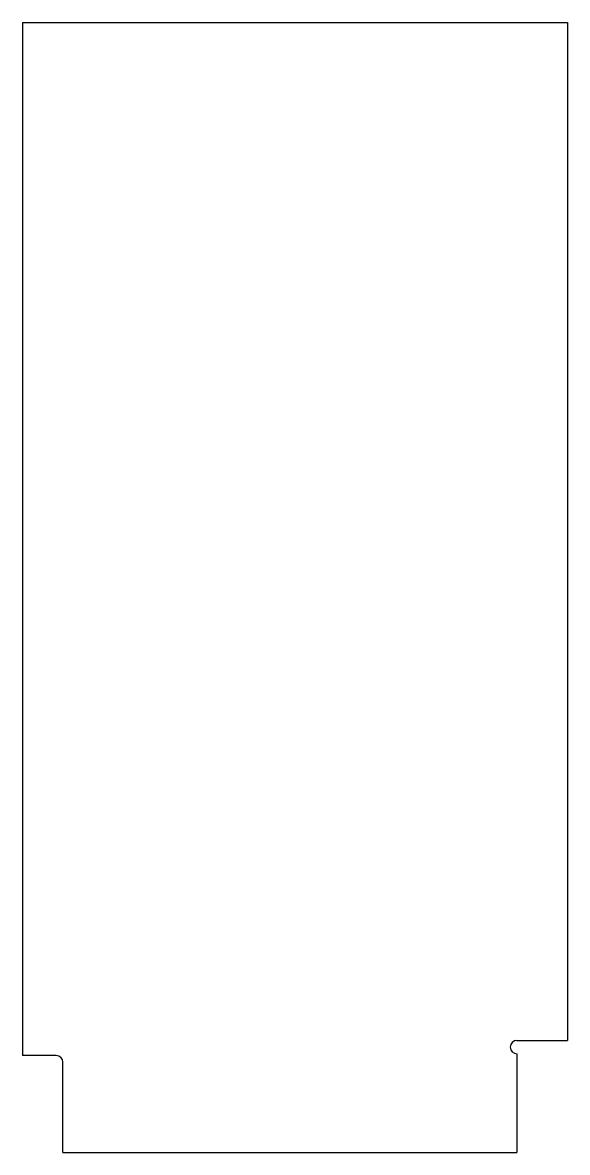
# Model space of a CAD drawing. Extents: x 0 to 20.2, y 0 to 42.
import ezdxf

# ---------------------------------------------------------------- set-up
doc = ezdxf.new("R2010")
doc.units = 0
doc.header["$LTSCALE"] = 5
doc.header["$MEASUREMENT"] = 0
doc.layers.add('Z0_WOODOUTLINE', color=5, linetype='Continuous')

msp = doc.modelspace()

# ---------------------------------------------------------------- linework, layer by layer
at = {"layer": 'Z0_WOODOUTLINE', "color": 5, "linetype": 'Continuous', "lineweight": 25}
for p, q in [((0, 42), (0, 3.602)), ((0, 42), (20.25, 42)), ((20.25, 42), (20.25, 4.165)), ((18.375, 4.165), (20.25, 4.165)), ((1.25, 3.602), (0, 3.602)), ((18.375, 3.665), (18.375, 0)), ((1.5, 0), (1.5, 3.352)), ((1.5, 0), (18.375, 0))]:
    msp.add_line(p, q, dxfattribs=at)
for centre, start, end in [((18.375, 3.915), 90, -90), ((1.25, 3.352), 0, 90)]:
    msp.add_arc(centre, 0.25, start, end, dxfattribs=at)

doc.saveas('drawing.dxf')
